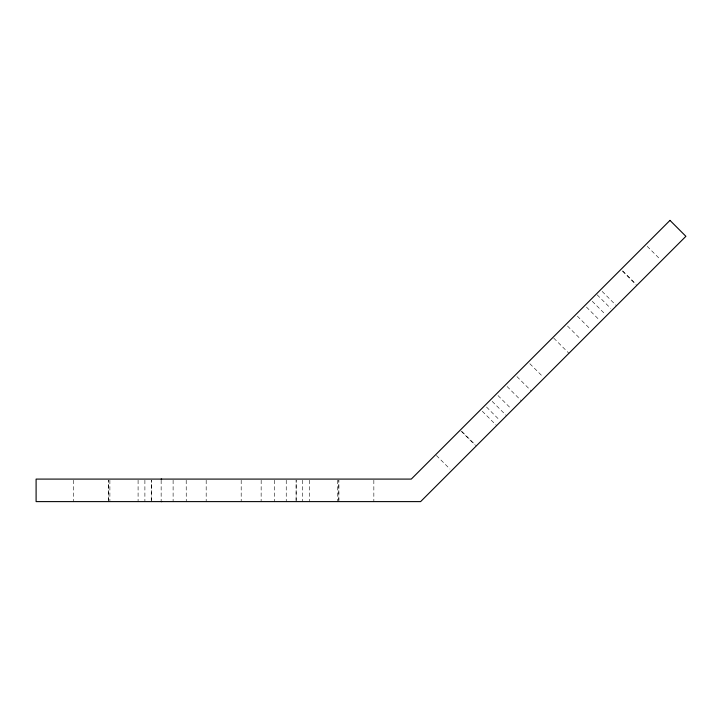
<?xml version="1.0" encoding="UTF-8"?>
<svg xmlns="http://www.w3.org/2000/svg" width="722" height="722" viewBox="0 0 722 722"><rect width="100%" height="100%" fill="white"/><g stroke="black" fill="none" stroke-linecap="round" stroke-linejoin="round"><path stroke-width="0.54" stroke-dasharray="3.61 2.71" d="M647.21 246.346L659.944 259.081M622.698 270.867L635.432 283.602M622.454 271.111L636.777 285.434M602.139 291.417L616.471 305.74M597.139 294.829L610.668 308.357M592.266 301.3L605 314.025M586.454 307.103L599.188 319.837M577.383 316.182L590.118 328.916M567.51 326.046L580.244 338.78M553.801 338.167L568.927 353.284M529.849 363.707L542.583 376.442M516.943 376.622L531.266 390.945M507.07 386.496L521.392 400.827M497.99 395.566L510.725 408.3M492.178 401.378L506.51 415.71M486.511 407.046L499.245 419.78M482.305 411.251L496.628 425.583M461.999 431.566L476.321 445.889M460.961 431.007L474.489 444.544M436.44 455.528L449.968 469.056M373.843 480.22L373.843 501.609M338.862 501.609L338.835 480.22L338.835 501.609M337.49 480.22L337.49 501.609M309.296 480.22L309.287 501.609M302.482 480.22L302.482 501.609M286.237 480.22L286.237 501.609M274.279 480.22L274.279 501.609M261.174 480.22L261.129 501.609M241.193 480.22L241.193 501.609M206.185 480.22L206.185 501.609M186.204 480.22L186.258 501.609M173.109 480.22L173.109 501.609M161.15 480.22L161.15 501.609M151.286 501.609L151.286 480.22L151.241 500.481M144.896 480.22L144.896 501.609M138.092 480.22L138.092 501.609M109.888 480.22L109.888 501.609M73.536 480.22L73.536 501.609M296.146 501.609L296.146 480.22L296.101 501.609M108.553 501.609L108.553 480.22L108.526 501.609"/><path stroke-width="1.08" d="M161.159 501.609L161.8 501.609M161.15 479.092L161.674 479.092M669.98 220.39L411.278 479.092L36.1 479.092L36.1 501.609L420.61 501.609L685.9 236.311L669.98 220.39"/></g></svg>
